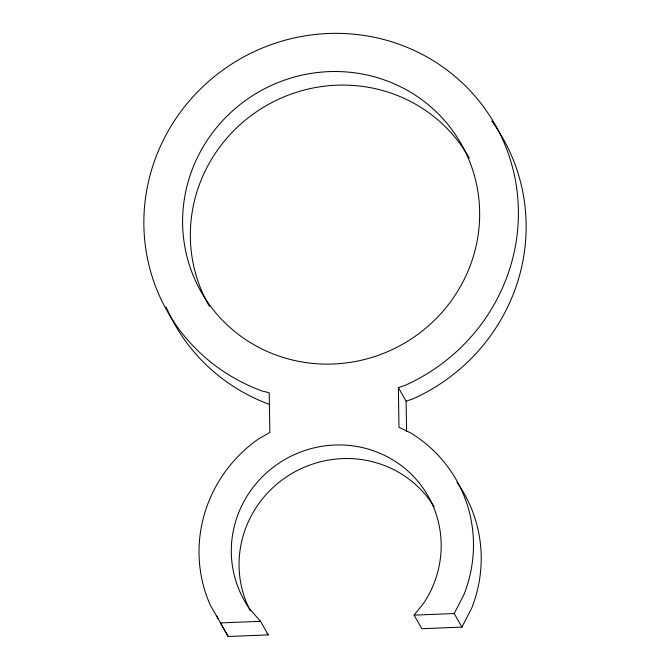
<?xml version="1.0" encoding="UTF-8"?>
<svg xmlns="http://www.w3.org/2000/svg" width="670" height="670" viewBox="0 0 670 670"><rect width="100%" height="100%" fill="white"/><g stroke="black" fill="none" stroke-linecap="round" stroke-linejoin="round"><path stroke-width="1" d="M461.94 627.103L454.201 613.536L463.816 594.91A138.213 134.167 -29.7 0 0 410.743 432.954L398.985 427.284L398.374 387.628L405.425 385.225A188.622 183.103 -29.7 0 0 477.953 99.637A188.622 183.103 -29.7 0 0 180.833 111.58A188.622 183.103 -29.7 0 0 262.104 390.987L269.223 392.813L269.842 432.477L258.277 439.084A138.213 134.167 -29.7 0 0 210.271 605.094L228.194 636.5L268.268 634.892L260.529 621.316L249.885 609.206A105.693 102.602 -29.7 0 1 265.856 473.447A105.693 102.602 -29.7 0 1 404.228 467.886A105.693 102.602 -29.7 0 1 424.378 602.188L414.119 615.144L421.866 628.72L461.94 627.103L471.554 608.477A138.213 134.167 -29.7 0 0 456.915 482.266M406.581 431.463L406.112 401.196L413.164 398.792A188.622 183.103 -29.7 0 0 491.788 121.077M260.529 621.316L220.455 622.924L228.194 636.5M414.119 615.144L454.201 613.536M266.945 633.376L268.268 634.892M398.374 387.628L406.112 401.196M250.27 610.747A105.693 102.602 -29.7 0 1 293.56 472.534A105.693 102.602 -29.7 0 1 434.227 506.872M218.018 618.67A138.213 134.167 -29.7 0 1 216.82 615.889M269.842 404.554A188.622 183.103 -29.7 0 1 166.135 307.002M209.467 306.45A149.594 145.214 -29.7 0 1 266.861 105.282A149.594 145.214 -29.7 0 1 469.285 158.103M313.987 363.525A149.594 145.214 -29.7 0 0 467.476 156.361A149.594 145.214 -29.7 0 0 211.929 133.564A149.594 145.214 -29.7 0 0 313.987 363.525"/></g></svg>
